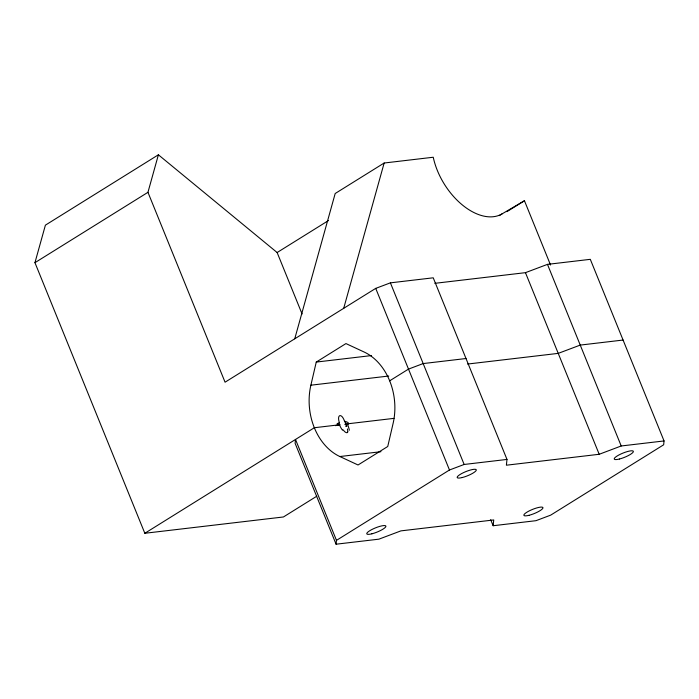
<?xml version="1.0" encoding="UTF-8"?>
<svg xmlns="http://www.w3.org/2000/svg" width="699" height="699" viewBox="0 0 699 699"><rect width="100%" height="100%" fill="white"/><g stroke="black" fill="none" stroke-linecap="round" stroke-linejoin="round"><path stroke-width="1.05" d="M336.079 544.206L336.472 540.362L295.502 439.461L295.109 443.315L336.079 544.206L378.91 539.165L400.92 530.873L493.739 519.951L493.144 525.727L535.984 520.685L550.655 515.154L663.657 444.791L664.05 440.938L590.306 259.329L547.466 264.371L525.456 272.662L434.804 283.331M302.09 314L277.127 252.531L158.393 154.794L147.952 192.312L225.061 382.196L375.721 288.381L390.4 282.85L433.231 277.809L506.985 459.426L506.391 465.202L599.2 454.28L621.21 445.979L664.05 440.938M310.88 385.193L316.254 362.073L345.953 343.576L364.153 352.025A55.789 42.674 83.3 0 1 393.118 423.367L387.744 446.495L358.045 464.984L339.854 456.534A55.789 42.674 83.3 0 1 310.88 385.193L388.766 376.027M316.682 496.273L283.436 516.972L144.833 533.276L34.95 262.675L45.4 225.157L158.393 154.794M294.742 338.805L335.188 193.509L384.153 163.016L433.249 157.24A55.789 33.823 58.1 0 0 502.057 213.885L524.451 200.744L550.55 265.035M343.707 308.32L384.153 163.016M34.95 262.675L147.952 192.312M277.127 252.531L328.478 220.552M499.287 215.607L502.057 213.885M506.897 211.675L524.451 200.744M144.833 533.276L314.332 427.736L340.072 424.704A11.997 2.613 -22.1 0 0 337.713 425.411M389.666 380.824L408.504 369.098L423.175 363.567L466.015 358.526M336.472 540.362L449.474 469.999L464.145 464.468L506.985 459.426M316.254 362.073L371.422 355.581M623.08 340.046L580.24 345.088L558.23 353.379L467.579 364.048M393.983 418.36L345.708 424.04A11.997 2.613 -22.1 0 1 345.577 426.268M339.854 456.534L380.955 451.703M342.973 429.78L344.703 431.624A5.304 3.285 49.4 0 0 345.262 432.113L345.717 432.349A2.412 1.398 47.9 0 0 347.752 432.026M344.624 421.523C341.925 412.908 336.437 413.939 339.434 422.921A11.997 2.613 -22.1 0 0 337.136 423.603M344.895 422.126L344.957 422.266A11.997 2.613 -22.1 0 1 344.86 424.503M547.466 264.371L621.21 445.979M525.456 272.662L599.2 454.28M490.689 519.672L493.144 525.727M390.4 282.85L464.145 464.468M375.721 288.381L449.474 469.999M347.42 428.95L347.814 431.257A5.496 2.979 51.4 0 1 347.814 431.659M348.242 423.743A13.945 3.041 -22.1 0 1 348.32 424.197M346.905 426.119A13.945 3.041 -22.1 0 1 346.442 426.512M335.642 425.691A13.945 3.041 -22.1 0 1 337.538 425.001M344.799 421.27A22.7 13.499 58.1 0 1 348.216 422.615M337.32 424.791A22.7 14.286 48.1 0 1 339.426 422.965M347.482 424.249A18.025 7.401 60.4 0 1 349.343 430.217M342.466 430.13A17.728 14.985 47.2 0 1 339.548 424.826M528.968 515.32A10.319 2.254 -22.1 0 0 542.983 507.692A10.319 2.254 -22.1 0 0 528.234 511.423A10.319 2.254 -22.1 0 0 528.968 515.32M619.375 459.033A10.319 2.254 -22.1 0 0 633.39 451.397A10.319 2.254 -22.1 0 0 618.632 455.128A10.319 2.254 -22.1 0 0 619.375 459.033M462.301 477.522A10.319 2.254 -22.1 0 0 476.316 469.885A10.319 2.254 -22.1 0 0 461.567 473.616A10.319 2.254 -22.1 0 0 462.301 477.522M371.903 533.809A10.319 2.254 -22.1 0 0 385.918 526.172A10.319 2.254 -22.1 0 0 371.16 529.903A10.319 2.254 -22.1 0 0 371.903 533.809"/></g></svg>
